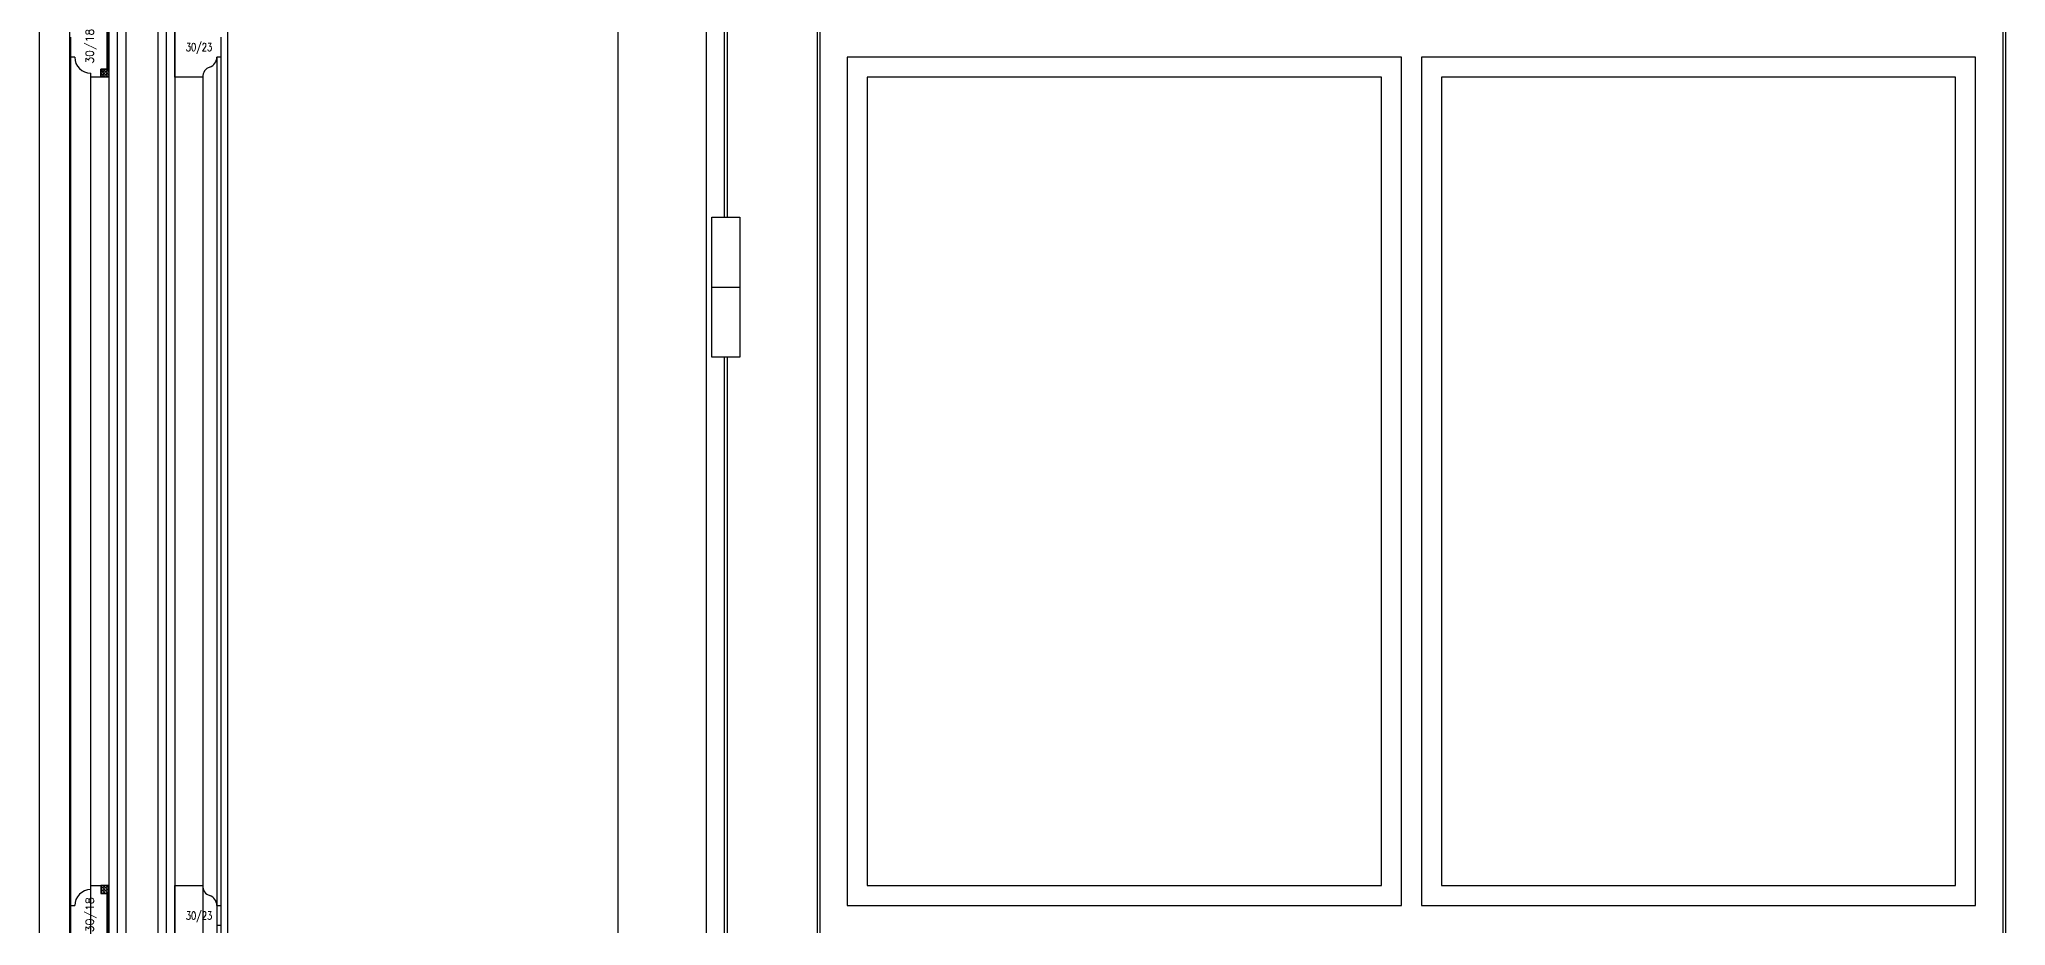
# Model space of a CAD drawing. Header units: millimetres. Extents: x 2806 to 10642, y -276 to 6064.
# Drawn here: x 5024 to 6007, y 3891 to 4334 of the extents above; entities that cross this region are included whole.
import ezdxf
from ezdxf.enums import TextEntityAlignment as Align

# ---------------------------------------------------------------- set-up
doc = ezdxf.new("R2010")
doc.units = ezdxf.units.MM
doc.layers.get('0').update_dxf_attribs({"color": 250})
doc.layers.add('dim', color=7, linetype='Continuous')
doc.styles.add('romans', font='romans.shx')

msp = doc.modelspace()

# ---------------------------------------------------------------- linework, layer by layer
for p, q in [((5313.78495735, 3324.47325006), (5313.78495735, 5760.47325006)), ((5118.40837936, 5707.47325006), (5118.40837936, 3387.47325006)), ((5357.78495735, 5709.47325006), (5357.78495735, 3384.47325006)), ((5024.40837936, 5690.47325006), (5024.40837936, 3457.96174638)), ((5039.60837936, 3460.79906108), (5039.60837936, 5678.47325006)), ((5413.28495735, 5642.47325006), (5413.28495735, 3452.47325006)), ((6007.28495735, 3452.47325006), (6007.28495735, 5642.47325006)), ((5059.10837936, 5634.97325006), (5059.10837936, 3459.97325006)), ((5063.35837936, 5634.97325006), (5063.35837936, 3459.97325006)), ((5067.60837936, 5634.97325006), (5067.60837936, 3459.97325006)), ((5083.60837936, 5634.97325006), (5083.60837936, 3459.97325006)), ((5087.85837936, 5634.97325006), (5087.85837936, 3459.97325006)), ((5092.10837936, 5634.97325006), (5092.10837936, 3459.97325006)), ((5414.53495735, 5641.22325006), (5414.53495735, 3453.72325006)), ((6006.03495735, 3453.72325006), (6006.03495735, 5641.22325006)), ((5366.78495735, 4848.47325006), (5366.78495735, 4245.47325006)), ((5368.28495735, 4848.47325006), (5368.28495735, 4245.47325006)), ((5092.10837936, 4315.47325006), (5092.10837936, 4345.47325006)), ((5040.10837936, 4325.47325006), (5040.10837936, 4335.47325006)), ((5058.10837936, 4341.47325006), (5058.10837936, 4319.47325006)), ((5058.10837936, 4341.47325006), (5058.10837936, 4319.47325006)), ((5058.70837936, 4319.47325006), (5058.70837936, 4341.47325006)), ((5115.10837936, 4335.47325006), (5115.10837936, 4325.47325006)), ((5040.10837936, 3467.47325006), (5040.10837936, 4325.47325006)), ((5042.10837936, 4325.47325006), (5040.10837936, 4325.47325006)), ((5113.10837936, 4325.47325006), (5113.10837936, 3467.70634432)), ((5115.10837936, 4325.47325006), (5113.10837936, 4325.47325006)), ((5115.10837936, 4325.47325006), (5115.10837936, 3467.47325006)), ((5705.28495735, 4325.47325006), (5428.28495735, 4325.47325006)), ((5428.28495735, 4325.47325006), (5428.28495735, 3901.47325006)), ((5705.28495735, 3901.47325006), (5705.28495735, 4325.47325006)), ((5992.28495735, 4325.47325006), (5715.28495735, 4325.47325006)), ((5715.28495735, 4325.47325006), (5715.28495735, 3901.47325006)), ((5992.28495735, 3901.47325006), (5992.28495735, 4325.47325006)), ((5050.10837936, 4315.47325006), (5050.10837936, 4317.47325006)), ((5050.10837936, 3477.47325006), (5050.10837936, 4315.47325006)), ((5055.10837936, 4315.47325006), (5050.10837936, 4315.47325006)), ((5055.10837936, 4319.47325006), (5059.10837936, 4319.47325006)), ((5055.10837936, 4315.47325006), (5055.10837936, 4319.47325006)), ((5058.10837936, 4319.47325006), (5055.10837936, 4319.47325006)), ((5055.10837936, 4319.47325006), (5055.10837936, 4315.47325006)), ((5059.10837936, 4315.47325006), (5055.10837936, 4315.47325006)), ((5058.10837936, 4319.47325006), (5058.70837936, 4319.47325006)), ((5059.10837936, 4319.47325006), (5059.10837936, 4315.47325006)), ((5106.10837936, 4315.47325006), (5092.10837936, 4315.47325006)), ((5106.10837936, 4315.47325006), (5106.10837936, 3477.47325006)), ((5695.28495735, 4315.47325006), (5438.28495735, 4315.47325006)), ((5438.28495735, 4315.47325006), (5438.28495735, 3911.47325006)), ((5695.28495735, 3911.47325006), (5695.28495735, 4315.47325006)), ((5982.28495735, 4315.47325006), (5725.28495735, 4315.47325006)), ((5725.28495735, 4315.47325006), (5725.28495735, 3911.47325006)), ((5982.28495735, 3911.47325006), (5982.28495735, 4315.47325006)), ((5360.53495735, 4175.47325006), (5360.53495735, 4245.47325006)), ((5360.53495735, 4245.47325006), (5374.53495735, 4245.47325006)), ((5374.53495735, 4245.47325006), (5374.53495735, 4175.47325006)), ((5360.53495735, 4210.47325006), (5374.53495735, 4210.47325006)), ((5374.53495735, 4175.47325006), (5360.53495735, 4175.47325006)), ((5366.78495735, 4175.47325006), (5366.78495735, 3572.47325006)), ((5368.28495735, 4175.47325006), (5368.28495735, 3572.47325006)), ((5050.10837936, 3909.47325006), (5050.10837936, 3911.47325006)), ((5050.10837936, 3911.47325006), (5055.10837936, 3911.47325006)), ((5059.10837936, 3911.47325006), (5055.10837936, 3911.47325006)), ((5055.10837936, 3911.47325006), (5055.10837936, 3907.47325006)), ((5055.10837936, 3911.47325006), (5055.10837936, 3907.47325006)), ((5055.10837936, 3907.47325006), (5059.10837936, 3907.47325006)), ((5055.10837936, 3907.47325006), (5058.10837936, 3907.47325006)), ((5058.70837936, 3907.47325006), (5058.10837936, 3907.47325006)), ((5058.10837936, 3907.47325006), (5058.10837936, 3885.47325006)), ((5058.10837936, 3907.47325006), (5058.10837936, 3885.47325006)), ((5058.70837936, 3885.47325006), (5058.70837936, 3907.47325006)), ((5059.10837936, 3907.47325006), (5059.10837936, 3911.47325006)), ((5092.10837936, 3881.47325006), (5092.10837936, 3911.47325006)), ((5092.10837936, 3911.47325006), (5106.10837936, 3911.47325006)), ((5438.28495735, 3911.47325006), (5695.28495735, 3911.47325006)), ((5725.28495735, 3911.47325006), (5982.28495735, 3911.47325006)), ((5040.10837936, 3891.47325006), (5040.10837936, 3901.47325006)), ((5040.10837936, 3901.47325006), (5042.10837936, 3901.47325006)), ((5113.10837936, 3901.47325006), (5115.10837936, 3901.47325006)), ((5115.10837936, 3901.47325006), (5115.10837936, 3891.47325006)), ((5428.28495735, 3901.47325006), (5705.28495735, 3901.47325006)), ((5715.28495735, 3901.47325006), (5992.28495735, 3901.47325006)), ((5115.10837936, 3891.47325006), (5113.10837936, 3891.47325006))]:
    msp.add_line(p, q)
at = {"linetype": 'Continuous'}
for p, q in [((5055.36505509, 4318.65766803), (5055.10837936, 4318.91434375)), ((5055.10837936, 4318.4009923), (5055.16299933, 4318.45561227)), ((5055.36505509, 4317.17592577), (5055.10837936, 4317.43260149)), ((5055.10837936, 4316.91925004), (5055.16299933, 4316.97387001)), ((5055.36505509, 4315.69418351), (5055.10837936, 4315.95085923)), ((5055.14412164, 4315.47325006), (5055.16299933, 4315.49212775)), ((5055.36505509, 4318.65766803), (5055.90387046, 4319.1964834)), ((5055.36505509, 4317.17592577), (5055.90387046, 4317.71474114)), ((5055.36505509, 4315.69418351), (5055.90387046, 4316.23299888)), ((5056.10592622, 4317.9167969), (5055.56711085, 4318.45561227)), ((5056.10592622, 4316.43505464), (5055.56711085, 4316.97387001)), ((5055.58598854, 4315.47325006), (5055.56711085, 4315.49212775)), ((5056.10592622, 4319.39853916), (5056.03121532, 4319.47325006)), ((5056.10592622, 4319.39853916), (5056.18063712, 4319.47325006)), ((5056.10592622, 4317.9167969), (5056.64474159, 4318.45561227)), ((5056.10592622, 4316.43505464), (5056.64474159, 4316.97387001)), ((5056.84679735, 4318.65766803), (5056.30798198, 4319.1964834)), ((5056.84679735, 4317.17592577), (5056.30798198, 4317.71474114)), ((5056.84679735, 4315.69418351), (5056.30798198, 4316.23299888)), ((5056.6258639, 4315.47325006), (5056.64474159, 4315.49212775)), ((5056.84679735, 4318.65766803), (5057.38561272, 4319.1964834)), ((5056.84679735, 4317.17592577), (5057.38561272, 4317.71474114)), ((5056.84679735, 4315.69418351), (5057.38561272, 4316.23299888)), ((5057.58766848, 4317.9167969), (5057.04885311, 4318.45561227)), ((5057.58766848, 4316.43505464), (5057.04885311, 4316.97387001)), ((5057.0677308, 4315.47325006), (5057.04885311, 4315.49212775)), ((5057.58766848, 4319.39853916), (5057.51295758, 4319.47325006)), ((5057.58766848, 4319.39853916), (5057.66237938, 4319.47325006)), ((5057.58766848, 4317.9167969), (5058.12648385, 4318.45561227)), ((5057.58766848, 4316.43505464), (5058.12648385, 4316.97387001)), ((5058.32853961, 4318.65766803), (5057.78972424, 4319.1964834)), ((5058.32853961, 4317.17592577), (5057.78972424, 4317.71474114)), ((5058.32853961, 4315.69418351), (5057.78972424, 4316.23299888)), ((5058.10760616, 4315.47325006), (5058.12648385, 4315.49212775)), ((5058.32853961, 4318.65766803), (5058.86735498, 4319.1964834)), ((5058.32853961, 4317.17592577), (5058.86735498, 4317.71474114)), ((5058.32853961, 4315.69418351), (5058.86735498, 4316.23299888)), ((5059.06941074, 4317.9167969), (5058.53059537, 4318.45561227)), ((5059.06941074, 4316.43505464), (5058.53059537, 4316.97387001)), ((5058.54947306, 4315.47325006), (5058.53059537, 4315.49212775)), ((5059.06941074, 4319.39853916), (5058.99469984, 4319.47325006)), ((5059.06941074, 4319.39853916), (5059.10837936, 4319.43750778)), ((5059.06941074, 4317.9167969), (5059.10837936, 4317.95576552)), ((5059.06941074, 4316.43505464), (5059.10837936, 4316.47402326)), ((5055.36505509, 3911.25231661), (5055.10837936, 3910.99564089)), ((5055.10837936, 3910.02725008), (5055.16299933, 3909.97263012)), ((5055.36505509, 3909.77057435), (5055.10837936, 3909.51389863)), ((5055.10837936, 3908.54550782), (5055.16299933, 3908.49088786)), ((5055.36505509, 3908.28883209), (5055.10837936, 3908.03215637)), ((5055.14412164, 3911.47325006), (5055.16299933, 3911.45437238)), ((5055.36505509, 3911.25231661), (5055.90387046, 3910.71350125)), ((5055.36505509, 3909.77057435), (5055.90387046, 3909.23175899)), ((5055.36505509, 3908.28883209), (5055.90387046, 3907.75001673)), ((5055.58598854, 3911.47325006), (5055.56711085, 3911.45437238)), ((5056.10592622, 3910.51144548), (5055.56711085, 3909.97263012)), ((5056.10592622, 3909.02970322), (5055.56711085, 3908.49088786)), ((5056.10592622, 3907.54796096), (5056.03121532, 3907.47325006)), ((5056.10592622, 3910.51144548), (5056.64474159, 3909.97263012)), ((5056.10592622, 3909.02970322), (5056.64474159, 3908.49088786)), ((5056.10592622, 3907.54796096), (5056.18063712, 3907.47325006)), ((5056.84679735, 3911.25231661), (5056.30798198, 3910.71350125)), ((5056.84679735, 3909.77057435), (5056.30798198, 3909.23175899)), ((5056.84679735, 3908.28883209), (5056.30798198, 3907.75001673)), ((5056.6258639, 3911.47325006), (5056.64474159, 3911.45437238)), ((5056.84679735, 3911.25231661), (5057.38561272, 3910.71350125)), ((5056.84679735, 3909.77057435), (5057.38561272, 3909.23175899)), ((5056.84679735, 3908.28883209), (5057.38561272, 3907.75001673)), ((5057.0677308, 3911.47325006), (5057.04885311, 3911.45437238)), ((5057.58766848, 3910.51144548), (5057.04885311, 3909.97263012)), ((5057.58766848, 3909.02970322), (5057.04885311, 3908.49088786)), ((5057.58766848, 3907.54796096), (5057.51295758, 3907.47325006)), ((5057.58766848, 3910.51144548), (5058.12648385, 3909.97263012)), ((5057.58766848, 3909.02970322), (5058.12648385, 3908.49088786)), ((5057.58766848, 3907.54796096), (5057.66237938, 3907.47325006)), ((5058.32853961, 3911.25231661), (5057.78972424, 3910.71350125)), ((5058.32853961, 3909.77057435), (5057.78972424, 3909.23175899)), ((5058.32853961, 3908.28883209), (5057.78972424, 3907.75001673)), ((5058.10760616, 3911.47325006), (5058.12648385, 3911.45437238)), ((5058.32853961, 3911.25231661), (5058.86735498, 3910.71350125)), ((5058.32853961, 3909.77057435), (5058.86735498, 3909.23175899)), ((5058.32853961, 3908.28883209), (5058.86735498, 3907.75001673)), ((5058.54947306, 3911.47325006), (5058.53059537, 3911.45437238)), ((5059.06941074, 3910.51144548), (5058.53059537, 3909.97263012)), ((5059.06941074, 3909.02970322), (5058.53059537, 3908.49088786)), ((5059.06941074, 3907.54796096), (5058.99469984, 3907.47325006)), ((5059.06941074, 3910.51144548), (5059.10837936, 3910.47247686)), ((5059.06941074, 3909.02970322), (5059.10837936, 3908.9907346)), ((5059.06941074, 3907.54796096), (5059.10837936, 3907.50899234))]:
    msp.add_line(p, q, dxfattribs=at)
for centre, radius, start, end in [((5050.10837936, 4325.47325006), 8, 180, 270), ((5107.95344669, 4325.35670293), 5.15625, 288.7207882155, 1.2951713875), ((5111.26331203, 4315.58979719), 5.15625, 108.7207882155, 181.2951713873), ((5050.10837936, 3901.47325006), 8, 90, 180), ((5111.26331203, 3911.35670293), 5.15625, 178.7048286127, 251.2792117845), ((5107.95344669, 3901.58979719), 5.15625, 358.7048286125, 71.2792117845)]:
    msp.add_arc(centre, radius, start, end)

# ---------------------------------------------------------------- texts
at = {"layer": 'dim', "style": 'romans'}
for p in [(5051.5740006, 4330.92023583), (5051.5740006, 3896.92023583)]:
    msp.add_text('30/18', height=4, rotation=90, dxfattribs=at).set_placement(p, align=Align.CENTER)
at = {"layer": 'dim', "style": 'romans', "width": 0.75}
for p in [(5104.22431837, 4330.47325006), (5104.22431837, 3896.47325006)]:
    msp.add_text('30/23', height=4, dxfattribs=at).set_placement(p, align=Align.MIDDLE_CENTER)

doc.saveas('drawing.dxf')
